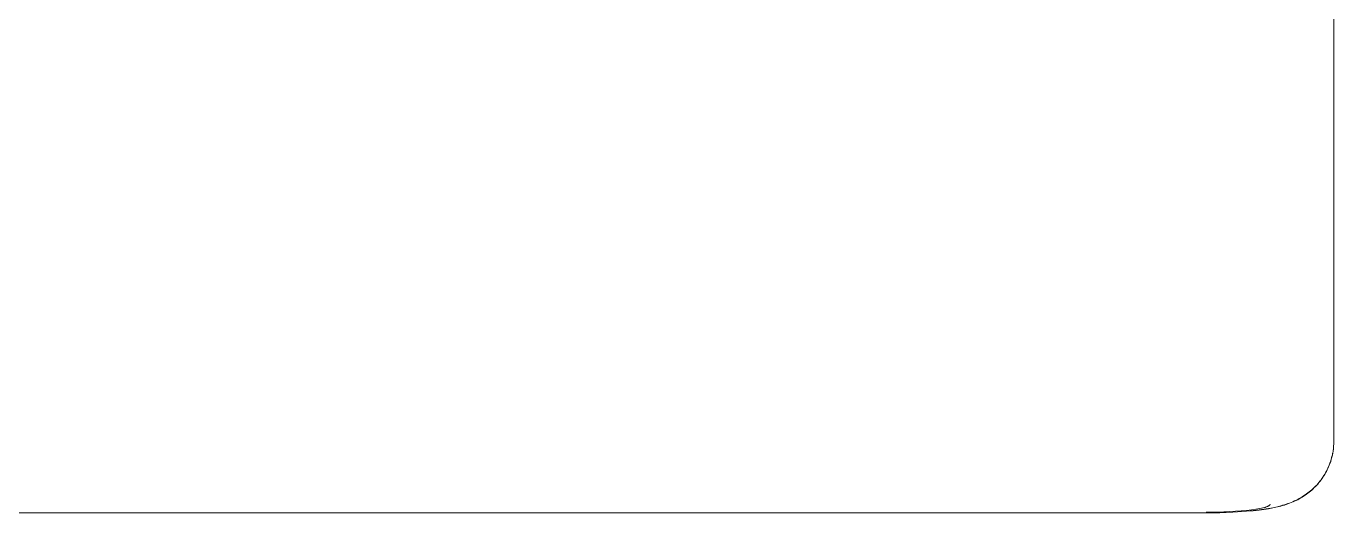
# Model space of a CAD drawing. Header units: millimetres. Extents: x -67 to 4862, y -244 to 3199.
# Drawn here: x 2360.4 to 2462.9, y 2681.5 to 2719.7 of the extents above; entities that cross this region are included whole.
import ezdxf

# ---------------------------------------------------------------- set-up
doc = ezdxf.new("R2010")
doc.units = ezdxf.units.MM
doc.layers.add('ZANO_R', color=7, linetype='Continuous', lineweight=0)

msp = doc.modelspace()

# ---------------------------------------------------------------- linework, layer by layer
at = {"layer": 'ZANO_R'}
for p, q in [((2462.9, 2707), (2462.9, 2734.78)), ((2462.9, 2687.15), (2462.9, 2707)), ((2462.84, 2686.43), (2462.86, 2686.55)), ((2462.84, 2686.37), (2462.86, 2686.53)), ((2462.86, 2686.55), (2462.87, 2686.67)), ((2462.87, 2686.67), (2462.88, 2686.79)), ((2462.88, 2686.79), (2462.89, 2686.91)), ((2462.89, 2687.03), (2462.9, 2687.15)), ((2462.89, 2686.91), (2462.89, 2687.03)), ((2462.59, 2685.41), (2462.65, 2685.56)), ((2462.62, 2685.49), (2462.65, 2685.61)), ((2462.65, 2685.56), (2462.69, 2685.72)), ((2462.65, 2685.61), (2462.69, 2685.72)), ((2462.69, 2685.72), (2462.74, 2685.88)), ((2462.69, 2685.72), (2462.72, 2685.84)), ((2462.72, 2685.84), (2462.75, 2685.96)), ((2462.74, 2685.88), (2462.78, 2686.04)), ((2462.75, 2685.96), (2462.78, 2686.08)), ((2462.78, 2686.04), (2462.81, 2686.21)), ((2462.78, 2686.08), (2462.8, 2686.19)), ((2462.8, 2686.19), (2462.83, 2686.31)), ((2462.81, 2686.21), (2462.84, 2686.37)), ((2462.83, 2686.31), (2462.84, 2686.43)), ((2462.11, 2684.44), (2462.18, 2684.56)), ((2462.11, 2684.42), (2462.18, 2684.54)), ((2462.18, 2684.56), (2462.25, 2684.67)), ((2462.18, 2684.54), (2462.25, 2684.65)), ((2462.25, 2684.67), (2462.31, 2684.79)), ((2462.25, 2684.65), (2462.31, 2684.77)), ((2462.31, 2684.79), (2462.37, 2684.91)), ((2462.31, 2684.77), (2462.37, 2684.89)), ((2462.37, 2684.91), (2462.43, 2685.03)), ((2462.37, 2684.89), (2462.43, 2685.01)), ((2462.43, 2685.03), (2462.48, 2685.15)), ((2462.43, 2685.01), (2462.48, 2685.13)), ((2462.48, 2685.15), (2462.53, 2685.27)), ((2462.48, 2685.13), (2462.53, 2685.25)), ((2462.53, 2685.25), (2462.59, 2685.41)), ((2462.53, 2685.27), (2462.58, 2685.38)), ((2462.58, 2685.38), (2462.62, 2685.49)), ((2461.27, 2683.42), (2461.36, 2683.51)), ((2461.27, 2683.4), (2461.36, 2683.5)), ((2461.36, 2683.51), (2461.46, 2683.61)), ((2461.36, 2683.5), (2461.46, 2683.59)), ((2461.46, 2683.61), (2461.55, 2683.7)), ((2461.46, 2683.59), (2461.55, 2683.69)), ((2461.55, 2683.7), (2461.64, 2683.8)), ((2461.55, 2683.69), (2461.64, 2683.78)), ((2461.64, 2683.8), (2461.72, 2683.9)), ((2461.64, 2683.78), (2461.72, 2683.89)), ((2461.72, 2683.9), (2461.81, 2684.01)), ((2461.72, 2683.89), (2461.81, 2683.99)), ((2461.81, 2684.01), (2461.89, 2684.11)), ((2461.81, 2683.99), (2461.89, 2684.1)), ((2461.89, 2684.11), (2461.96, 2684.22)), ((2461.89, 2684.1), (2461.96, 2684.2)), ((2461.96, 2684.22), (2462.04, 2684.33)), ((2461.96, 2684.2), (2462.04, 2684.31)), ((2462.04, 2684.33), (2462.11, 2684.44)), ((2462.04, 2684.31), (2462.11, 2684.42)), ((2459.69, 2682.39), (2459.81, 2682.45)), ((2459.69, 2682.38), (2459.81, 2682.43)), ((2459.81, 2682.45), (2459.94, 2682.51)), ((2459.81, 2682.43), (2459.94, 2682.49)), ((2459.94, 2682.51), (2460.06, 2682.57)), ((2459.94, 2682.49), (2460.06, 2682.55)), ((2460.06, 2682.57), (2460.18, 2682.64)), ((2460.06, 2682.55), (2460.18, 2682.62)), ((2460.18, 2682.64), (2460.3, 2682.7)), ((2460.18, 2682.62), (2460.3, 2682.69)), ((2460.3, 2682.7), (2460.42, 2682.77)), ((2460.3, 2682.69), (2460.42, 2682.76)), ((2460.42, 2682.77), (2460.53, 2682.85)), ((2460.42, 2682.76), (2460.53, 2682.83)), ((2460.53, 2682.85), (2460.65, 2682.92)), ((2460.53, 2682.83), (2460.65, 2682.9)), ((2460.65, 2682.92), (2460.75, 2683)), ((2460.65, 2682.9), (2460.75, 2682.98)), ((2460.75, 2683), (2460.86, 2683.08)), ((2460.75, 2682.98), (2460.86, 2683.06)), ((2460.86, 2683.08), (2460.97, 2683.16)), ((2460.86, 2683.06), (2460.97, 2683.14)), ((2460.97, 2683.16), (2461.07, 2683.25)), ((2460.97, 2683.14), (2461.07, 2683.23)), ((2461.07, 2683.25), (2461.17, 2683.33)), ((2461.07, 2683.23), (2461.17, 2683.31)), ((2461.17, 2683.33), (2461.27, 2683.42)), ((2461.17, 2683.31), (2461.27, 2683.4)), ((2312.9, 2681.53), (2452.9, 2681.53)), ((2312.9, 2681.52), (2452.9, 2681.52)), ((2452.9, 2681.57), (2453.81, 2681.58)), ((2452.9, 2681.53), (2453.95, 2681.55)), ((2452.9, 2681.52), (2453.95, 2681.53)), ((2453.81, 2681.58), (2454.74, 2681.62)), ((2453.95, 2681.55), (2454.98, 2681.58)), ((2453.95, 2681.53), (2454.98, 2681.57)), ((2454.74, 2681.62), (2455.63, 2681.67)), ((2454.98, 2681.58), (2456.06, 2681.65)), ((2454.98, 2681.57), (2456.06, 2681.64)), ((2455.63, 2681.67), (2456.05, 2681.71)), ((2456.05, 2681.71), (2456.43, 2681.75)), ((2456.06, 2681.65), (2456.56, 2681.7)), ((2456.06, 2681.64), (2456.56, 2681.68)), ((2456.43, 2681.75), (2456.78, 2681.8)), ((2456.56, 2681.7), (2457.05, 2681.75)), ((2456.56, 2681.68), (2457.05, 2681.74)), ((2456.78, 2681.8), (2456.93, 2681.83)), ((2456.93, 2681.83), (2457.08, 2681.85)), ((2457.05, 2681.75), (2457.41, 2681.8)), ((2457.05, 2681.74), (2457.41, 2681.79)), ((2457.08, 2681.85), (2457.22, 2681.88)), ((2457.22, 2681.88), (2457.34, 2681.91)), ((2457.34, 2681.91), (2457.45, 2681.94)), ((2457.41, 2681.8), (2457.78, 2681.86)), ((2457.41, 2681.79), (2457.78, 2681.84)), ((2457.45, 2681.94), (2457.5, 2681.95)), ((2457.5, 2681.95), (2457.54, 2681.97)), ((2457.54, 2681.97), (2457.59, 2681.98)), ((2457.59, 2681.98), (2457.63, 2681.99)), ((2457.63, 2681.99), (2457.67, 2682.01)), ((2457.67, 2682.01), (2457.7, 2682.02)), ((2457.7, 2682.02), (2457.72, 2682.03)), ((2457.72, 2682.03), (2457.73, 2682.04)), ((2457.73, 2682.04), (2457.75, 2682.04)), ((2457.75, 2682.04), (2457.76, 2682.05)), ((2457.76, 2682.05), (2457.78, 2682.06)), ((2457.78, 2682.06), (2457.79, 2682.07)), ((2457.78, 2681.86), (2458.12, 2681.92)), ((2457.78, 2681.84), (2458.12, 2681.91)), ((2457.79, 2682.07), (2457.8, 2682.07)), ((2457.8, 2682.07), (2457.81, 2682.08)), ((2457.81, 2682.08), (2457.82, 2682.09)), ((2457.82, 2682.09), (2457.83, 2682.09)), ((2457.83, 2682.09), (2457.84, 2682.1)), ((2457.84, 2682.1), (2457.85, 2682.11)), ((2457.84, 2682.1), (2457.84, 2682.1)), ((2457.85, 2682.11), (2457.86, 2682.12)), ((2457.85, 2682.11), (2457.85, 2682.11)), ((2457.85, 2682.11), (2457.85, 2682.11)), ((2457.86, 2682.12), (2457.87, 2682.13)), ((2457.86, 2682.12), (2457.86, 2682.12)), ((2457.86, 2682.12), (2457.86, 2682.12)), ((2457.87, 2682.13), (2457.88, 2682.14)), ((2457.87, 2682.13), (2457.87, 2682.13)), ((2457.87, 2682.13), (2457.87, 2682.13)), ((2457.88, 2682.15), (2457.89, 2682.16)), ((2457.88, 2682.14), (2457.88, 2682.15)), ((2457.88, 2682.15), (2457.88, 2682.15)), ((2457.88, 2682.14), (2457.88, 2682.14)), ((2457.88, 2682.14), (2457.88, 2682.14)), ((2457.89, 2682.17), (2457.89, 2682.18)), ((2457.89, 2682.18), (2457.89, 2682.18)), ((2457.89, 2682.18), (2457.9, 2682.18)), ((2457.89, 2682.16), (2457.89, 2682.17)), ((2457.89, 2682.17), (2457.89, 2682.17)), ((2457.89, 2682.17), (2457.89, 2682.17)), ((2457.89, 2682.16), (2457.89, 2682.16)), ((2457.89, 2682.16), (2457.89, 2682.16)), ((2457.9, 2682.18), (2457.9, 2682.19)), ((2457.9, 2682.19), (2457.9, 2682.19)), ((2457.9, 2682.19), (2457.9, 2682.19)), ((2458.12, 2681.92), (2458.47, 2682)), ((2458.12, 2681.91), (2458.47, 2681.98)), ((2458.47, 2682), (2458.75, 2682.07)), ((2458.47, 2681.98), (2458.75, 2682.05)), ((2458.75, 2682.07), (2458.88, 2682.11)), ((2458.75, 2682.05), (2458.88, 2682.09)), ((2458.88, 2682.11), (2459.02, 2682.15)), ((2458.88, 2682.09), (2459.02, 2682.13)), ((2459.02, 2682.15), (2459.16, 2682.19)), ((2459.02, 2682.13), (2459.16, 2682.17)), ((2459.16, 2682.19), (2459.29, 2682.24)), ((2459.16, 2682.17), (2459.29, 2682.22)), ((2459.29, 2682.24), (2459.43, 2682.29)), ((2459.29, 2682.22), (2459.43, 2682.27)), ((2459.43, 2682.29), (2459.56, 2682.34)), ((2459.43, 2682.27), (2459.56, 2682.32)), ((2459.56, 2682.34), (2459.69, 2682.39)), ((2459.56, 2682.32), (2459.69, 2682.38))]:
    msp.add_line(p, q, dxfattribs=at)

doc.saveas('drawing.dxf')
